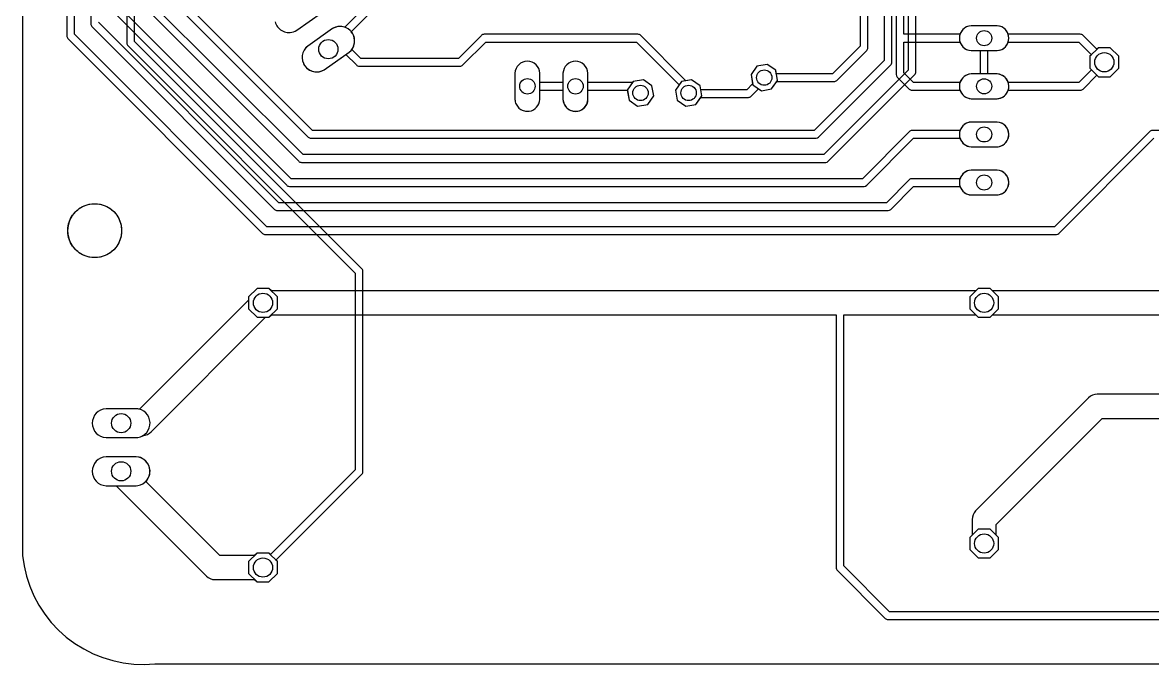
# Model space of a CAD drawing. Header units: inches. Extents: x -0.2 to 3.7, y 0 to 3.8.
# Drawn here: x -0.2 to 2.15, y -0.001 to 1.332 of the extents above; entities that cross this region are included whole.
import ezdxf

# ---------------------------------------------------------------- set-up
doc = ezdxf.new("R2010")
doc.units = ezdxf.units.IN

msp = doc.modelspace()

# ---------------------------------------------------------------- linework, layer by layer
at = {"layer": '16_copper'}
for points in [[(1.617, 2.2467), (1.617, 1.225), (1.617, 1.2246, 0.185976), (1.6193, 1.2193), (1.6443, 1.1943, 0.198912), (1.65, 1.192), (1.7498, 1.192, 0.31094), (1.773, 1.1743), (1.827, 1.1743, 0.31094), (1.8502, 1.192), (2, 1.192, 0.198912), (2.0057, 1.1943), (2.0344, 1.2231), (2.0376, 1.22), (2.0624, 1.22), (2.08, 1.2376), (2.08, 1.2624), (2.0624, 1.28), (2.0376, 1.28), (2.02, 1.2624), (2.02, 1.2376), (2.0231, 1.2344), (1.9967, 1.208), (1.8502, 1.208, 0.31094), (1.827, 1.2257), (1.773, 1.2257, 0.31094), (1.7498, 1.208), (1.6533, 1.208), (1.633, 1.2283), (1.633, 1.292), (1.7498, 1.292, 0.31094), (1.773, 1.2743), (1.827, 1.2743, 0.95208), (1.827, 1.3257), (1.773, 1.3257, 0.31094), (1.7498, 1.308), (1.633, 1.308), (1.633, 2.142)], [(0.017, 1.625), (0.017, 1.29, 0.198912), (0.0193, 1.2843), (0.492, 0.8117), (0.492, 0.4033), (0.3156, 0.2269), (0.3124, 0.23), (0.2876, 0.23), (0.27, 0.2124), (0.27, 0.1876), (0.2876, 0.17), (0.3124, 0.17), (0.33, 0.1876), (0.33, 0.2124), (0.3269, 0.2156), (0.5057, 0.3943, 0.198912), (0.508, 0.4), (0.508, 0.815, 0.198912), (0.5057, 0.8207), (0.033, 1.2933), (0.033, 1.6217)], [(0.3251, 1.3339), (0.3261, 1.3311), (0.3272, 1.3284), (0.3287, 1.3258), (0.3304, 1.3234), (0.3323, 1.3212), (0.3344, 1.3191), (0.3367, 1.3173), (0.3392, 1.3157), (0.3419, 1.3144), (0.3446, 1.3133), (0.3474, 1.3125), (0.3503, 1.312), (0.3533, 1.3118), (0.3562, 1.3119, 0.123339), (0.3701, 1.3164), (0.4217, 1.3525, 0.423709)]]:
    msp.add_lwpolyline(points, format="xyb", dxfattribs=at)
for points in [[(0.4136, 1.23, 0.123339), (0.4275, 1.2345), (0.479, 1.2706, 0.952081), (0.4446, 1.3198), (0.393, 1.2836), (0.3908, 1.2817), (0.3888, 1.2796), (0.387, 1.2773), (0.3854, 1.2748), (0.384, 1.2722), (0.383, 1.2694), (0.3822, 1.2666), (0.3817, 1.2637), (0.3814, 1.2607), (0.3815, 1.2578), (0.3819, 1.2549), (0.3825, 1.252), (0.3834, 1.2492), (0.3846, 1.2465), (0.386, 1.2439), (0.3877, 1.2415), (0.3897, 1.2393), (0.3918, 1.2372), (0.3941, 1.2354), (0.3966, 1.2338), (0.3992, 1.2325), (0.402, 1.2314), (0.4048, 1.2306), (0.4077, 1.2301), (0.4106, 1.2299)], [(0.8538, 1.1483, 0.357805), (0.876, 1.1727), (0.876, 1.2273, 0.952079), (0.824, 1.2273), (0.824, 1.1727), (0.8243, 1.1702), (0.8247, 1.1677), (0.8255, 1.1652), (0.8265, 1.1629), (0.8277, 1.1606), (0.8291, 1.1585), (0.8307, 1.1565), (0.8325, 1.1547), (0.8345, 1.1531), (0.8366, 1.1517), (0.8389, 1.1505), (0.8412, 1.1495), (0.8437, 1.1487), (0.8462, 1.1483), (0.8487, 1.148), (0.8513, 1.148)], [(0.9538, 1.1483, 0.357805), (0.976, 1.1727), (0.976, 1.2273, 0.952079), (0.924, 1.2273), (0.924, 1.1727), (0.9243, 1.1702), (0.9247, 1.1677), (0.9255, 1.1652), (0.9265, 1.1629), (0.9277, 1.1606), (0.9291, 1.1585), (0.9307, 1.1565), (0.9325, 1.1547), (0.9345, 1.1531), (0.9366, 1.1517), (0.9389, 1.1505), (0.9412, 1.1495), (0.9437, 1.1487), (0.9462, 1.1483), (0.9487, 1.148), (0.9513, 1.148)], [(1.8295, 1.0745, 0.906347), (1.827, 1.1257), (1.773, 1.1257, 0.95208), (1.773, 1.0743), (1.827, 1.0743)], [(1.8295, 0.9745, 0.906347), (1.827, 1.0257), (1.773, 1.0257, 0.95208), (1.773, 0.9743), (1.827, 0.9743)], [(0.0394, 0.4703, 0.906347), (0.0365, 0.53), (-0.0265, 0.53, 0.95208), (-0.0265, 0.47), (0.0365, 0.47)], [(0.0394, 0.3703, 0.906347), (0.0365, 0.43), (-0.0265, 0.43, 0.95208), (-0.0265, 0.37), (0.0365, 0.37)]]:
    msp.add_lwpolyline(points, format="xyb", close=True, dxfattribs=at)
for points in [[(1.3578, 1.1944), (1.3701, 1.212), (1.3664, 1.2332), (1.3487, 1.2456), (1.3275, 1.2418), (1.3152, 1.2242), (1.3189, 1.203), (1.3366, 1.1906)], [(1.1004, 1.1624), (1.1128, 1.1801), (1.109, 1.2013), (1.0914, 1.2136), (1.0702, 1.2099), (1.0578, 1.1923), (1.0615, 1.171), (1.0792, 1.1587)], [(1.2004, 1.1624), (1.2128, 1.1801), (1.209, 1.2013), (1.1914, 1.2136), (1.1702, 1.2099), (1.1578, 1.1923), (1.1615, 1.171), (1.1792, 1.1587)], [(0.33, 0.7376), (0.33, 0.7624), (0.3124, 0.78), (0.2876, 0.78), (0.27, 0.7624), (0.27, 0.7376), (0.2876, 0.72), (0.3124, 0.72)], [(1.83, 0.7376), (1.83, 0.7624), (1.8124, 0.78), (1.7876, 0.78), (1.77, 0.7624), (1.77, 0.7376), (1.7876, 0.72), (1.8124, 0.72)], [(1.83, 0.2376), (1.83, 0.2624), (1.8124, 0.28), (1.7876, 0.28), (1.77, 0.2624), (1.77, 0.2376), (1.7876, 0.22), (1.8124, 0.22)]]:
    msp.add_lwpolyline(points, close=True, dxfattribs=at)
at = {"layer": '1_copper'}
for points in [[(-0.108, 2.65), (-0.108, 1.305, 0.198912), (-0.1057, 1.2993), (0.2993, 0.8943, 0.198912), (0.305, 0.892), (1.95, 0.892), (1.9504, 0.892, 0.185976), (1.9557, 0.8943), (2.1533, 1.092)], [(2.2498, 1.108), (2.15, 1.108, 0.198912), (2.1443, 1.1057), (1.9467, 0.908), (0.3083, 0.908), (-0.092, 1.3083), (-0.092, 2.6467)], [(-0.058, 2.6), (-0.058, 1.33, 0.198912), (-0.0557, 1.3243), (0.3243, 0.9443, 0.198912), (0.33, 0.942), (1.6, 0.942), (1.6004, 0.942, 0.185976), (1.6057, 0.9443), (1.6533, 0.992), (1.7498, 0.992, 0.31094), (1.773, 0.9743), (1.827, 0.9743, 0.95208), (1.827, 1.0257), (1.773, 1.0257, 0.31094), (1.7498, 1.008), (1.65, 1.008, 0.198912), (1.6443, 1.0057), (1.5967, 0.958), (0.3333, 0.958), (-0.042, 1.3333)], [(0.507, 1.3594), (0.4703, 1.3227, 0.226675), (0.4446, 1.3198), (0.393, 1.2836, 0.952081), (0.4275, 1.2345), (0.4726, 1.2661), (0.4943, 1.2443, 0.198912), (0.5, 1.242), (0.71, 1.242, 0.198912), (0.7157, 1.2443), (0.7633, 1.292), (1.0767, 1.292), (1.1655, 1.2032), (1.1578, 1.1923), (1.1615, 1.171), (1.1792, 1.1587), (1.2004, 1.1624), (1.2106, 1.177), (1.3096, 1.177, 0.198912), (1.3152, 1.1793), (1.3306, 1.1948), (1.3366, 1.1906), (1.3578, 1.1944), (1.3688, 1.2101), (1.4881, 1.2101, 0.198912), (1.4937, 1.2124), (1.5557, 1.2743, 0.198912), (1.558, 1.28), (1.558, 1.6767)], [(1.542, 1.68), (1.542, 1.2833), (1.4848, 1.2261), (1.3676, 1.2261), (1.3664, 1.2332), (1.3487, 1.2456), (1.3275, 1.2418), (1.3152, 1.2242), (1.3185, 1.2053), (1.3062, 1.193), (1.2105, 1.193), (1.209, 1.2013), (1.1914, 1.2136), (1.1797, 1.2116), (1.0857, 1.3057, 0.198912), (1.08, 1.308), (0.76, 1.308, 0.198912), (0.7543, 1.3057), (0.7067, 1.258), (0.5033, 1.258), (0.4848, 1.2765, 0.344496), (0.4837, 1.3135), (0.5207, 1.3504, 0.198912)], [(0.0943, 1.3943), (0.3943, 1.0943, 0.198912), (0.4, 1.092), (1.45, 1.092), (1.4504, 1.092, 0.185976), (1.4557, 1.0943), (1.6057, 1.2443, 0.198912), (1.608, 1.25), (1.608, 1.6467)], [(0.0443, 1.3743), (0.3743, 1.0443, 0.198912), (0.38, 1.042), (1.47, 1.042), (1.4704, 1.042, 0.185976), (1.4757, 1.0443), (1.6557, 1.2243, 0.198912), (1.658, 1.23), (1.658, 1.5967)], [(-0.0057, 1.3493), (0.3493, 0.9943, 0.198912), (0.355, 0.992), (1.55, 0.992), (1.5504, 0.992, 0.185976), (1.5557, 0.9943), (1.6533, 1.092), (1.7498, 1.092, 0.31094), (1.773, 1.0743), (1.827, 1.0743, 0.95208), (1.827, 1.1257), (1.773, 1.1257, 0.31094), (1.7498, 1.108), (1.65, 1.108, 0.198912), (1.6443, 1.1057), (1.5467, 1.008), (0.3583, 1.008), (0.008, 1.3583)], [(0.3251, 1.3339), (0.3261, 1.3311), (0.3272, 1.3284), (0.3287, 1.3258), (0.3304, 1.3234), (0.3323, 1.3212), (0.3344, 1.3191), (0.3367, 1.3173), (0.3392, 1.3157), (0.3419, 1.3144), (0.3446, 1.3133), (0.3474, 1.3125), (0.3503, 1.312), (0.3533, 1.3118), (0.3562, 1.3119, 0.123339), (0.3701, 1.3164), (0.4217, 1.3525, 0.952081)], [(2.275, 0.775), (1.8174, 0.775), (1.8124, 0.78), (1.7876, 0.78), (1.7826, 0.775), (0.3174, 0.775), (0.3124, 0.78), (0.2876, 0.78), (0.27, 0.7624), (0.27, 0.7554), (0.0434, 0.5288, 0.059052), (0.0365, 0.53), (-0.0265, 0.53, 0.95208), (-0.0265, 0.47), (0.0365, 0.47, 0.098492), (0.0478, 0.4728), (0.0504, 0.4742, 0.194461), (0.0677, 0.4823), (0.3054, 0.72), (0.3124, 0.72), (0.3174, 0.725), (1.492, 0.725), (1.492, 0.2, 0.198912), (1.4943, 0.1943), (1.5943, 0.0943, 0.198912), (1.6, 0.092), (3.1, 0.092, 0.198912)]]:
    msp.add_lwpolyline(points, format="xyb", dxfattribs=at)
for points in [[(1.592, 1.65), (1.592, 1.2533), (1.4467, 1.108), (0.4033, 1.108), (0.108, 1.4033)], [(1.642, 1.6), (1.642, 1.2333), (1.4667, 1.058), (0.3833, 1.058), (0.058, 1.3833)], [(3.0967, 0.108), (1.6033, 0.108), (1.508, 0.2033), (1.508, 0.725), (1.7826, 0.725), (1.7876, 0.72), (1.8124, 0.72), (1.8174, 0.725), (2.4826, 0.725)]]:
    msp.add_lwpolyline(points, dxfattribs=at)
for points in [[(1.8295, 1.1745, 0.906347), (1.827, 1.2257), (1.808, 1.2257), (1.808, 1.2743), (1.827, 1.2743, 0.31094), (1.8502, 1.292), (1.9967, 1.292), (2.0231, 1.2656), (2.02, 1.2624), (2.02, 1.2376), (2.0376, 1.22), (2.0624, 1.22), (2.08, 1.2376), (2.08, 1.2624), (2.0624, 1.28), (2.0376, 1.28), (2.0344, 1.2769), (2.0057, 1.3057, 0.198912), (2, 1.308), (1.8502, 1.308, 0.31094), (1.827, 1.3257), (1.773, 1.3257, 0.95208), (1.773, 1.2743), (1.792, 1.2743), (1.792, 1.2257), (1.773, 1.2257, 0.95208), (1.773, 1.1743), (1.827, 1.1743)], [(0.8538, 1.1483, 0.357805), (0.876, 1.1727), (0.876, 1.192), (0.924, 1.192), (0.924, 1.1727, 0.952079), (0.976, 1.1727), (0.976, 1.192), (1.0579, 1.192), (1.0615, 1.171), (1.0792, 1.1587), (1.1004, 1.1624), (1.1128, 1.1801), (1.109, 1.2013), (1.0914, 1.2136), (1.0702, 1.2099), (1.0688, 1.208), (0.976, 1.208), (0.976, 1.2273, 0.952079), (0.924, 1.2273), (0.924, 1.208), (0.876, 1.208), (0.876, 1.2273, 0.952079), (0.824, 1.2273), (0.824, 1.1727), (0.8243, 1.1702), (0.8247, 1.1677), (0.8255, 1.1652), (0.8265, 1.1629), (0.8277, 1.1606), (0.8291, 1.1585), (0.8307, 1.1565), (0.8325, 1.1547), (0.8345, 1.1531), (0.8366, 1.1517), (0.8389, 1.1505), (0.8412, 1.1495), (0.8437, 1.1487), (0.8462, 1.1483), (0.8487, 1.148), (0.8513, 1.148)], [(1.83, 0.2376), (1.83, 0.2624), (1.825, 0.2674), (1.825, 0.2896), (2.0454, 0.51), (2.7332, 0.51), (2.7342, 0.509), (2.7558, 0.509), (2.771, 0.5242), (2.771, 0.5458), (2.7558, 0.561), (2.7342, 0.561), (2.7332, 0.56), (2.035, 0.56, 0.198912), (2.0173, 0.5527), (1.7823, 0.3177, 0.198912), (1.775, 0.3), (1.775, 0.2674), (1.77, 0.2624), (1.77, 0.2376), (1.7876, 0.22), (1.8124, 0.22)], [(0.33, 0.1876), (0.33, 0.2124), (0.3124, 0.23), (0.2876, 0.23), (0.2826, 0.225), (0.2104, 0.225), (0.0564, 0.379, 0.647595), (0.0365, 0.43), (-0.0265, 0.43, 0.95208), (-0.0265, 0.37), (-0.0054, 0.37), (0.1823, 0.1823, 0.198912), (0.2, 0.175), (0.2826, 0.175), (0.2876, 0.17), (0.3124, 0.17)]]:
    msp.add_lwpolyline(points, format="xyb", close=True, dxfattribs=at)
at = {"layer": 'drills_NPTH'}
msp.add_circle((-0.05, 0.9), 0.056, dxfattribs=at)
at = {"layer": 'drills_PTH'}
for centre, radius in [((0.436, 1.2771), 0.02), ((1.8, 1.3), 0.0157), ((2.05, 1.25), 0.02), ((1.3426, 1.2181), 0.016), ((0.85, 1.2), 0.016), ((0.95, 1.2), 0.016), ((1.0853, 1.1862), 0.016), ((1.1853, 1.1862), 0.016), ((1.8, 1.2), 0.0157), ((1.8, 1.1), 0.0157), ((1.8, 1), 0.0157), ((0.3, 0.75), 0.02), ((1.8, 0.75), 0.02), ((0.005, 0.5), 0.02), ((0.005, 0.4), 0.02), ((1.8, 0.25), 0.02), ((0.3, 0.2), 0.02)]:
    msp.add_circle(centre, radius, dxfattribs=at)
at = {"layer": 'holes'}
msp.add_lwpolyline([(0.006, 0.898), (0.0057, 0.894), (0.0051, 0.89), (0.0043, 0.8861), (0.0032, 0.8823), (0.0018, 0.8786), (0.0001, 0.8749), (-0.0018, 0.8714), (-0.004, 0.868), (-0.0064, 0.8648), (-0.009, 0.8618), (-0.0118, 0.859), (-0.0148, 0.8564), (-0.018, 0.854), (-0.0214, 0.8518), (-0.0249, 0.8499), (-0.0286, 0.8482), (-0.0323, 0.8468), (-0.0361, 0.8457), (-0.04, 0.8449), (-0.044, 0.8443), (-0.048, 0.844), (-0.052, 0.844), (-0.056, 0.8443), (-0.06, 0.8449), (-0.0639, 0.8457), (-0.0677, 0.8468), (-0.0714, 0.8482), (-0.0751, 0.8499), (-0.0786, 0.8518), (-0.082, 0.854), (-0.0852, 0.8564), (-0.0882, 0.859), (-0.091, 0.8618), (-0.0936, 0.8648), (-0.096, 0.868), (-0.0982, 0.8714), (-0.1001, 0.8749), (-0.1018, 0.8786), (-0.1032, 0.8823), (-0.1043, 0.8861), (-0.1051, 0.89), (-0.1057, 0.894), (-0.106, 0.898), (-0.106, 0.902), (-0.1057, 0.906), (-0.1051, 0.91), (-0.1043, 0.9139), (-0.1032, 0.9177), (-0.1018, 0.9214), (-0.1001, 0.9251), (-0.0982, 0.9286), (-0.096, 0.932), (-0.0936, 0.9352), (-0.091, 0.9382), (-0.0882, 0.941), (-0.0852, 0.9436), (-0.082, 0.946), (-0.0786, 0.9482), (-0.0751, 0.9501), (-0.0714, 0.9518), (-0.0677, 0.9532), (-0.0639, 0.9543), (-0.06, 0.9551), (-0.056, 0.9557), (-0.052, 0.956), (-0.048, 0.956), (-0.044, 0.9557), (-0.04, 0.9551), (-0.0361, 0.9543), (-0.0323, 0.9532), (-0.0286, 0.9518), (-0.0249, 0.9501), (-0.0214, 0.9482), (-0.018, 0.946), (-0.0148, 0.9436), (-0.0118, 0.941), (-0.009, 0.9382), (-0.0064, 0.9352), (-0.004, 0.932), (-0.0018, 0.9286), (0.0001, 0.9251), (0.0018, 0.9214), (0.0032, 0.9177), (0.0043, 0.9139), (0.0051, 0.91), (0.0057, 0.906), (0.006, 0.902), (0.006, 0.898)], close=True, dxfattribs=at)
at = {"layer": 'outline'}
msp.add_lwpolyline([(-0.2, 3.555), (-0.2, 0.225), (-0.2, 0.225), (-0.1969, 0.2033), (-0.1919, 0.182), (-0.185, 0.1611), (-0.1764, 0.141), (-0.166, 0.1217), (-0.154, 0.1033), (-0.1404, 0.0861), (-0.1254, 0.0702), (-0.1091, 0.0555), (-0.0915, 0.0424), (-0.0729, 0.0309), (-0.0533, 0.021), (-0.033, 0.0129), (-0.012, 0.0065), (0.0094, 0.002), (0.0312, -0.0005), (0.0531, -0.0012), (0.075, 0), (3.425, 0)], dxfattribs=at)

doc.saveas('drawing.dxf')
